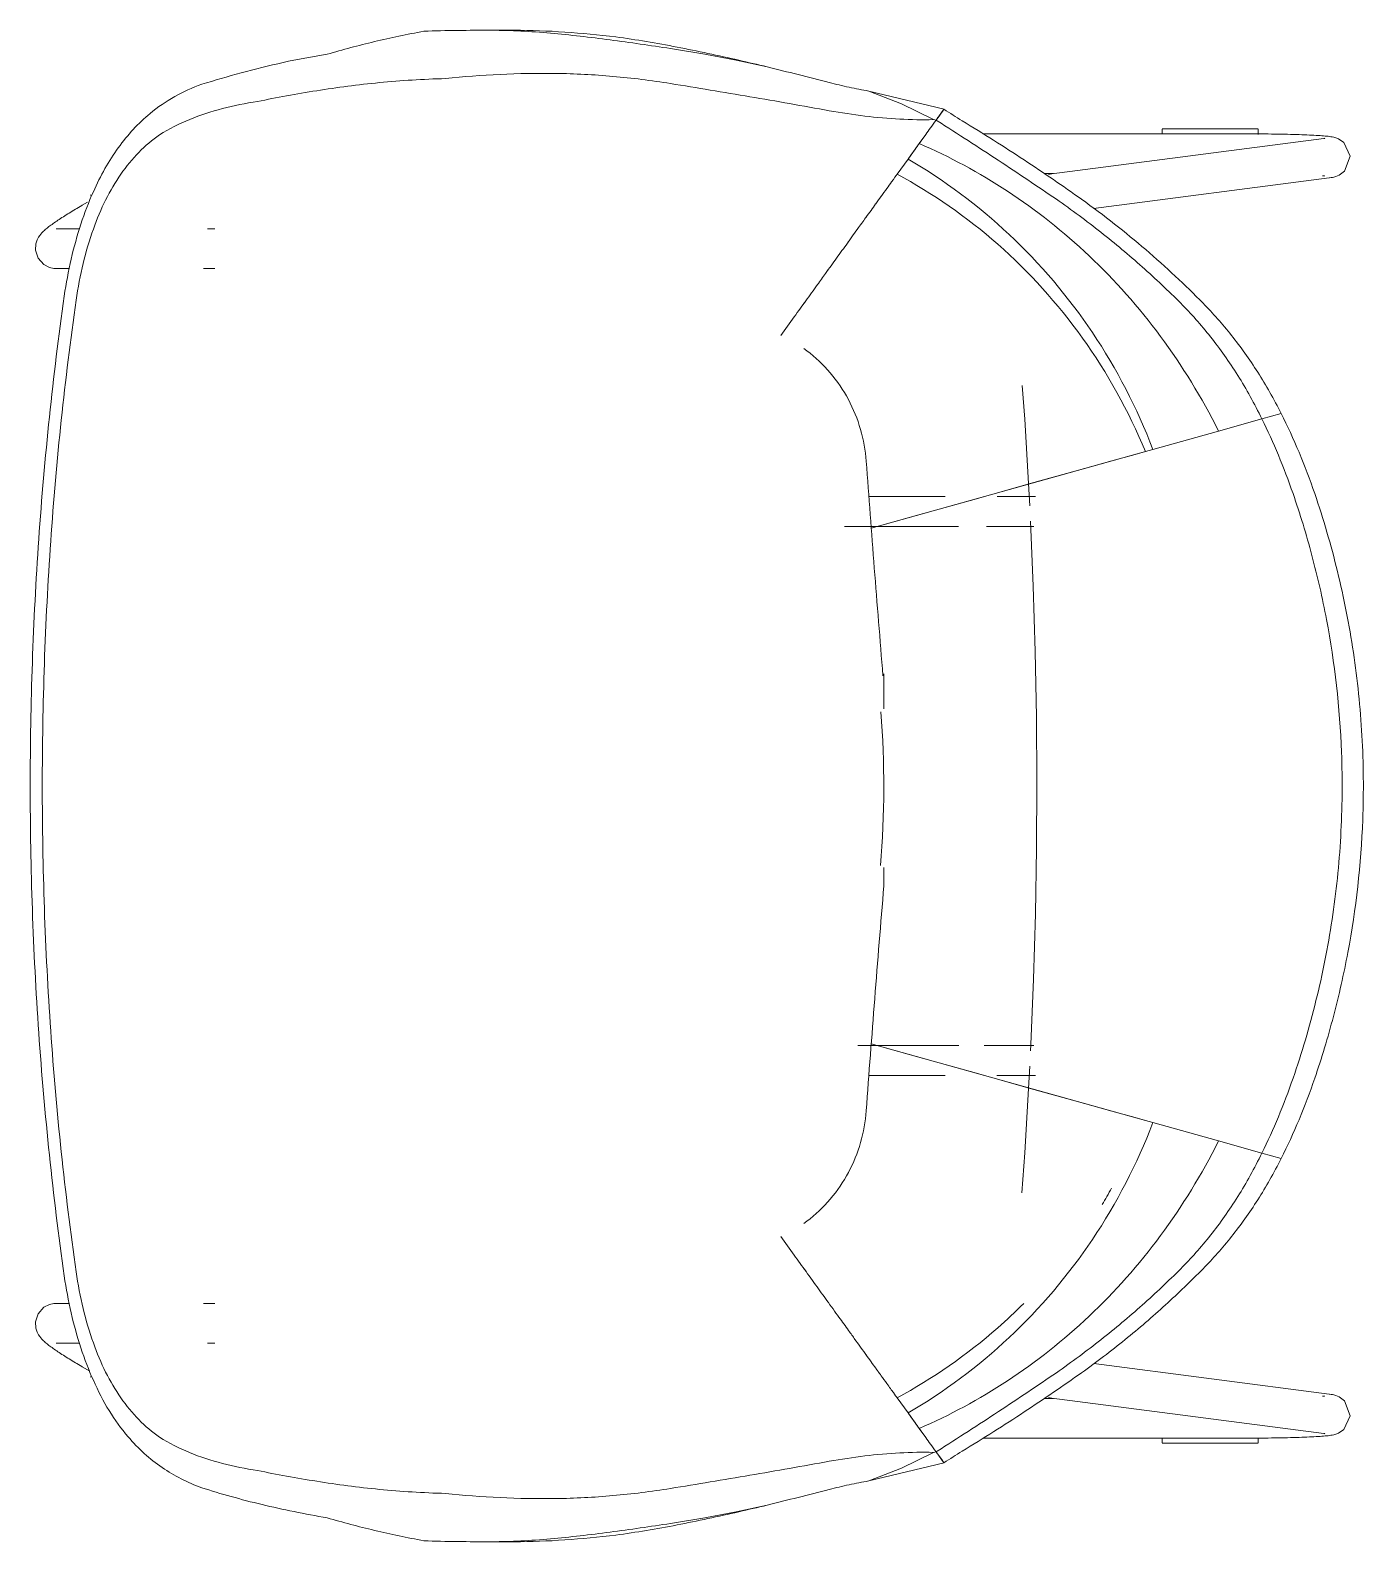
# Model space of a CAD drawing. Header units: millimetres. Extents: x 155927 to 295199, y -4084 to 97293.
# Drawn here: x 201163 to 201699, y 21449 to 22057 of the extents above; entities that cross this region are included whole.
import ezdxf

# ---------------------------------------------------------------- set-up
doc = ezdxf.new("R2010")
doc.units = ezdxf.units.MM
doc.header["$MEASUREMENT"] = 0
doc.layers.add('I-FURN', color=8, linetype='CONTINUOUS', lineweight=9)

msp = doc.modelspace()

# ---------------------------------------------------------------- linework, layer by layer
at = {"layer": 'I-FURN'}
for p, q in [((201354.23, 22056.58), (201345.83, 22056.58)), ((201420.66, 22049.26), (201434.44, 22047.03)), ((201434.44, 22047.03), (201447.05, 22044.56)), ((201447.05, 22044.56), (201459.39, 22041.89)), ((201500.26, 22032.14), (201513.47, 22027.03)), ((201515.42, 22028.49), (201500.26, 22032.14)), ((201513.47, 22027.03), (201526.23, 22020.68)), ((201530.57, 22024.82), (201515.42, 22028.49)), ((201526.23, 22020.68), (201527.28, 22020.44)), ((201527.28, 22020.44), (201530.47, 22024.86)), ((201530.46, 22024.85), (201527.3, 22020.46)), ((201527.3, 22020.46), (201527.71, 22020.19)), ((201530.11, 22024.37), (201527.32, 22020.49)), ((201520.51, 22011.05), (201523.19, 22014.76)), ((201650.61, 22014.98), (201546.02, 22014.98)), ((201683.05, 22013.12), (201573.83, 21998.94)), ((201656.67, 22016.97), (201618.12, 22016.97)), ((201618.12, 22014.97), (201618.12, 22016.9)), ((201650.92, 22014.98), (201650.61, 22014.98)), ((201656.67, 22014.97), (201650.61, 22014.97)), ((201652.33, 22014.98), (201650.92, 22014.98)), ((201653.74, 22014.97), (201652.33, 22014.98)), ((201655.15, 22014.97), (201653.74, 22014.97)), ((201656.54, 22014.96), (201655.15, 22014.97)), ((201657.93, 22014.95), (201656.54, 22014.96)), ((201656.67, 22016.9), (201656.67, 22014.97)), ((201656.67, 22014.97), (201656.67, 22014.7)), ((201659.31, 22014.93), (201657.93, 22014.95)), ((201660.67, 22014.92), (201659.31, 22014.93)), ((201662.02, 22014.9), (201660.67, 22014.92)), ((201663.35, 22014.88), (201662.02, 22014.9)), ((201664.66, 22014.86), (201663.35, 22014.88)), ((201665.95, 22014.84), (201664.66, 22014.86)), ((201667.21, 22014.81), (201665.95, 22014.84)), ((201668.45, 22014.79), (201667.21, 22014.81)), ((201669.66, 22014.76), (201668.45, 22014.79)), ((201670.85, 22014.73), (201669.66, 22014.76)), ((201672, 22014.69), (201670.85, 22014.73)), ((201673.12, 22014.66), (201672, 22014.69)), ((201674.2, 22014.62), (201673.12, 22014.66)), ((201675.25, 22014.58), (201674.2, 22014.62)), ((201676.26, 22014.54), (201675.25, 22014.58)), ((201677.24, 22014.5), (201676.26, 22014.54)), ((201678.17, 22014.46), (201677.24, 22014.5)), ((201679.06, 22014.41), (201678.17, 22014.46)), ((201679.92, 22014.36), (201679.06, 22014.41)), ((201680.73, 22014.31), (201679.92, 22014.36)), ((201681.5, 22014.26), (201680.73, 22014.31)), ((201682.23, 22014.21), (201681.5, 22014.26)), ((201682.91, 22014.16), (201682.23, 22014.21)), ((201683.56, 22014.1), (201682.91, 22014.16)), ((201683.11, 22013.13), (201683.05, 22013.12)), ((201683.3, 22013.15), (201683.11, 22013.13)), ((201683.38, 22013.17), (201683.3, 22013.15)), ((201684.17, 22014.04), (201683.56, 22014.1)), ((201684.75, 22013.97), (201684.17, 22014.04)), ((201685.31, 22013.9), (201684.75, 22013.97)), ((201685.86, 22013.82), (201685.31, 22013.9)), ((201686.42, 22013.72), (201685.86, 22013.82)), ((201687.04, 22013.59), (201686.42, 22013.72)), ((201687.81, 22013.37), (201687.04, 22013.59)), ((201688.97, 22012.91), (201687.81, 22013.37)), ((201516.03, 22004.83), (201517.95, 22007.5)), ((201517.95, 22007.5), (201520.51, 22011.05)), ((201691.07, 22011.46), (201688.97, 22012.91)), ((201693.6, 22005.98), (201691.07, 22011.46)), ((201511.65, 21998.76), (201516.03, 22004.83)), ((201693.6, 22005.98), (201691.35, 21999.99)), ((201570.69, 21998.98), (201574.49, 21998.98)), ((201573.83, 21998.94), (201572.44, 21998.67)), ((201590.46, 21984.97), (201685.11, 21997.25)), ((201682.83, 21998.09), (201682.46, 21998.13)), ((201683.11, 21998.05), (201682.83, 21998.09)), ((201683.3, 21998.03), (201683.11, 21998.05)), ((201685.36, 21997.29), (201685.11, 21997.25)), ((201685.91, 21997.37), (201685.36, 21997.29)), ((201686.47, 21997.47), (201685.91, 21997.37)), ((201687.1, 21997.61), (201686.47, 21997.47)), ((201687.9, 21997.84), (201687.1, 21997.61)), ((201689.12, 21998.35), (201687.9, 21997.84)), ((201691.35, 21999.99), (201689.12, 21998.35)), ((201187.99, 21989.99), (201187.73, 21990.44)), ((201177.95, 21982.4), (201178.54, 21982.77)), ((201178.54, 21982.77), (201179.14, 21983.15)), ((201179.14, 21983.15), (201179.75, 21983.52)), ((201179.75, 21983.52), (201180.37, 21983.9)), ((201180.37, 21983.9), (201180.99, 21984.28)), ((201180.99, 21984.28), (201181.63, 21984.66)), ((201181.63, 21984.66), (201182.26, 21985.03)), ((201182.26, 21985.03), (201182.9, 21985.41)), ((201182.9, 21985.41), (201183.55, 21985.79)), ((201183.55, 21985.79), (201184.19, 21986.17)), ((201184.19, 21986.17), (201184.37, 21986.27)), ((201186.52, 21987.51), (201184.37, 21986.27)), ((201169.51, 21976.49), (201169.87, 21976.78)), ((201169.87, 21976.78), (201170.23, 21977.08)), ((201170.23, 21977.08), (201170.61, 21977.38)), ((201170.61, 21977.38), (201171, 21977.68)), ((201171, 21977.68), (201171.4, 21977.98)), ((201171.4, 21977.98), (201171.82, 21978.29)), ((201171.82, 21978.29), (201172.25, 21978.6)), ((201172.25, 21978.6), (201172.69, 21978.92)), ((201172.69, 21978.92), (201173.16, 21979.24)), ((201173.16, 21979.24), (201173.63, 21979.57)), ((201173.63, 21979.57), (201174.13, 21979.91)), ((201183.33, 21976.87), (201173.87, 21976.87)), ((201174.13, 21979.91), (201174.63, 21980.25)), ((201174.63, 21980.25), (201175.15, 21980.6)), ((201175.15, 21980.6), (201175.69, 21980.95)), ((201175.69, 21980.95), (201176.23, 21981.31)), ((201176.23, 21981.31), (201176.79, 21981.67)), ((201176.79, 21981.67), (201177.36, 21982.03)), ((201177.36, 21982.03), (201177.95, 21982.4)), ((201237.62, 21976.87), (201234.7, 21976.87)), ((201165.59, 21968.26), (201165.74, 21970.82)), ((201165.74, 21970.82), (201166.27, 21972.44)), ((201166.27, 21972.44), (201166.82, 21973.48)), ((201166.82, 21973.48), (201167.3, 21974.19)), ((201167.3, 21974.19), (201167.72, 21974.72)), ((201167.72, 21974.72), (201168.11, 21975.16)), ((201168.11, 21975.16), (201168.47, 21975.53)), ((201168.47, 21975.53), (201168.82, 21975.87)), ((201168.82, 21975.87), (201169.17, 21976.18)), ((201169.17, 21976.18), (201169.51, 21976.49)), ((201166.64, 21964.97), (201165.59, 21968.26)), ((201166.64, 21964.97), (201168.97, 21962.41)), ((201168.97, 21962.41), (201171.26, 21961.26)), ((201171.26, 21961.26), (201172.93, 21960.91)), ((201172.93, 21960.91), (201173.87, 21960.87)), ((201173.87, 21960.87), (201179.22, 21960.87)), ((201233.12, 21960.87), (201237.62, 21960.87)), ((201475.38, 21927.82), (201474.18, 21928.72)), ((201561.91, 21913.91), (201562.9, 21900.37)), ((201562.9, 21900.37), (201564.47, 21874.54)), ((201658.14, 21900.41), (201640.76, 21895.56)), ((201640.76, 21895.56), (201658.14, 21900.41)), ((201658.14, 21900.41), (201662.02, 21901.49)), ((201658.14, 21900.41), (201662.02, 21901.49)), ((201662.02, 21901.49), (201665.89, 21902.57)), ((201662.02, 21901.49), (201665.89, 21902.57)), ((201640.76, 21895.56), (201614.36, 21888.18)), ((201614.36, 21888.18), (201640.76, 21895.56)), ((201501.28, 21856.61), (201611.37, 21887.35)), ((201607.3, 21886.21), (201597.87, 21883.58)), ((201611.37, 21887.35), (201607.3, 21886.21)), ((201614.36, 21888.18), (201611.37, 21887.35)), ((201611.37, 21887.35), (201614.36, 21888.18)), ((201583.56, 21879.58), (201565.1, 21874.43)), ((201597.87, 21883.58), (201583.56, 21879.58)), ((201565.1, 21874.43), (201543.47, 21868.39)), ((201564.47, 21874.54), (201564.95, 21865.51)), ((201530.97, 21869.28), (201500.31, 21869.28)), ((201543.47, 21868.39), (201519.77, 21861.77)), ((201551.8, 21869.28), (201552.66, 21869.28)), ((201567.2, 21869.28), (201552.66, 21869.28)), ((201519.77, 21861.77), (201501.28, 21856.61)), ((201490.56, 21857.28), (201534.15, 21857.28)), ((201535.18, 21857.28), (201534.15, 21857.28)), ((201536.34, 21857.28), (201535.18, 21857.28)), ((201548.66, 21857.28), (201547.6, 21857.28)), ((201549.69, 21857.28), (201548.66, 21857.28)), ((201550.7, 21857.28), (201549.69, 21857.28)), ((201551.69, 21857.28), (201550.7, 21857.28)), ((201552.66, 21857.28), (201551.69, 21857.28)), ((201552.66, 21857.28), (201566.59, 21857.28)), ((201565.25, 21859.41), (201566.34, 21833.29)), ((201566.34, 21833.29), (201567.13, 21807.03)), ((201567.13, 21807.03), (201567.6, 21780.69)), ((201506.32, 21798.02), (201505.97, 21797.26)), ((201567.6, 21780.69), (201567.77, 21754.3)), ((201567.77, 21754.3), (201567.64, 21727.91)), ((201567.64, 21727.91), (201567.19, 21701.57)), ((201567.19, 21701.57), (201566.43, 21675.3)), ((201566.43, 21675.3), (201565.37, 21649.16)), ((201611.37, 21618.58), (201501.28, 21649.32)), ((201501.28, 21649.32), (201519.77, 21644.16)), ((201565.37, 21649.16), (201565.25, 21646.51)), ((201534.15, 21648.65), (201495.91, 21648.65)), ((201519.77, 21644.16), (201543.47, 21637.54)), ((201534.15, 21648.65), (201535.31, 21648.65)), ((201535.31, 21648.65), (201536.47, 21648.65)), ((201546.66, 21648.65), (201547.73, 21648.65)), ((201547.73, 21648.65), (201548.78, 21648.65)), ((201548.78, 21648.65), (201549.81, 21648.65)), ((201549.81, 21648.65), (201550.82, 21648.65)), ((201550.82, 21648.65), (201551.8, 21648.65)), ((201551.8, 21648.65), (201552.66, 21648.65)), ((201566.59, 21648.65), (201552.66, 21648.65)), ((201500.31, 21636.65), (201530.97, 21636.65)), ((201543.47, 21637.54), (201565.1, 21631.5)), ((201552.66, 21636.65), (201551.69, 21636.65)), ((201552.66, 21636.65), (201567.2, 21636.65)), ((201564.47, 21631.39), (201564.95, 21640.42)), ((201562.9, 21605.56), (201564.47, 21631.39)), ((201565.1, 21631.5), (201583.56, 21626.35)), ((201583.56, 21626.35), (201597.87, 21622.35)), ((201597.87, 21622.35), (201607.3, 21619.72)), ((201607.3, 21619.72), (201611.37, 21618.58)), ((201611.37, 21618.58), (201614.36, 21617.74)), ((201614.36, 21617.74), (201611.37, 21618.58)), ((201614.36, 21617.74), (201640.76, 21610.37)), ((201640.76, 21610.37), (201614.36, 21617.74)), ((201640.76, 21610.37), (201658.14, 21605.52)), ((201658.14, 21605.52), (201640.76, 21610.37)), ((201561.73, 21589.56), (201562.9, 21605.56)), ((201662.02, 21604.44), (201658.14, 21605.52)), ((201662.02, 21604.44), (201658.14, 21605.52)), ((201665.89, 21603.35), (201662.02, 21604.44)), ((201665.89, 21603.35), (201662.02, 21604.44)), ((201474.18, 21577.21), (201475.38, 21578.11)), ((201166.64, 21540.96), (201165.59, 21537.66)), ((201166.64, 21540.96), (201168.97, 21543.52)), ((201168.97, 21543.52), (201171.26, 21544.67)), ((201171.26, 21544.67), (201172.93, 21545.01)), ((201172.93, 21545.01), (201173.87, 21545.06)), ((201179.22, 21545.06), (201173.87, 21545.06)), ((201237.62, 21545.06), (201233.12, 21545.06)), ((201165.59, 21537.66), (201165.74, 21535.1)), ((201165.74, 21535.1), (201166.27, 21533.49)), ((201166.27, 21533.49), (201166.82, 21532.45)), ((201166.82, 21532.45), (201167.3, 21531.74)), ((201167.3, 21531.74), (201167.72, 21531.21)), ((201167.72, 21531.21), (201168.11, 21530.77)), ((201168.11, 21530.77), (201168.47, 21530.4)), ((201168.47, 21530.4), (201168.82, 21530.06)), ((201168.82, 21530.06), (201169.17, 21529.75)), ((201169.17, 21529.75), (201169.51, 21529.44)), ((201169.51, 21529.44), (201169.87, 21529.14)), ((201169.87, 21529.14), (201170.23, 21528.85)), ((201170.23, 21528.85), (201170.61, 21528.55)), ((201170.61, 21528.55), (201171, 21528.25)), ((201171, 21528.25), (201171.4, 21527.95)), ((201171.4, 21527.95), (201171.82, 21527.64)), ((201171.82, 21527.64), (201172.25, 21527.33)), ((201172.25, 21527.33), (201172.69, 21527.01)), ((201173.87, 21529.06), (201183.33, 21529.06)), ((201234.7, 21529.06), (201237.62, 21529.06)), ((201172.69, 21527.01), (201173.16, 21526.68)), ((201173.16, 21526.68), (201173.63, 21526.35)), ((201173.63, 21526.35), (201174.13, 21526.02)), ((201174.13, 21526.02), (201174.63, 21525.68)), ((201174.63, 21525.68), (201175.15, 21525.33)), ((201175.15, 21525.33), (201175.69, 21524.98)), ((201175.69, 21524.98), (201176.23, 21524.62)), ((201176.23, 21524.62), (201176.79, 21524.26)), ((201176.79, 21524.26), (201177.36, 21523.9)), ((201177.36, 21523.9), (201177.95, 21523.53)), ((201177.95, 21523.53), (201178.54, 21523.16)), ((201178.54, 21523.16), (201179.14, 21522.78)), ((201179.14, 21522.78), (201179.75, 21522.41)), ((201179.75, 21522.41), (201180.37, 21522.03)), ((201180.37, 21522.03), (201180.99, 21521.65)), ((201180.99, 21521.65), (201181.63, 21521.27)), ((201181.63, 21521.27), (201182.26, 21520.89)), ((201182.26, 21520.89), (201182.9, 21520.52)), ((201182.9, 21520.52), (201183.55, 21520.14)), ((201183.55, 21520.14), (201184.19, 21519.76)), ((201184.19, 21519.76), (201184.37, 21519.66)), ((201184.37, 21519.66), (201187.42, 21517.9)), ((201187.73, 21515.49), (201187.99, 21515.94)), ((201685.11, 21508.68), (201590.59, 21520.94)), ((201516.03, 21501.09), (201511.65, 21507.16)), ((201574.49, 21506.95), (201570.69, 21506.95)), ((201573.83, 21506.98), (201572.44, 21507.26)), ((201573.83, 21506.98), (201683.05, 21492.81)), ((201682.83, 21507.84), (201682.46, 21507.8)), ((201683.11, 21507.87), (201682.83, 21507.84)), ((201683.3, 21507.9), (201683.11, 21507.87)), ((201685.36, 21508.64), (201685.11, 21508.68)), ((201685.91, 21508.56), (201685.36, 21508.64)), ((201686.47, 21508.46), (201685.91, 21508.56)), ((201687.1, 21508.32), (201686.47, 21508.46)), ((201687.9, 21508.09), (201687.1, 21508.32)), ((201689.12, 21507.58), (201687.9, 21508.09)), ((201691.35, 21505.93), (201689.12, 21507.58)), ((201693.6, 21499.95), (201691.35, 21505.93)), ((201517.95, 21498.43), (201516.03, 21501.09)), ((201520.51, 21494.88), (201517.95, 21498.43)), ((201693.6, 21499.95), (201691.07, 21494.47)), ((201523.19, 21491.17), (201520.51, 21494.88)), ((201546.02, 21490.95), (201650.61, 21490.95)), ((201618.12, 21489.03), (201618.12, 21490.96)), ((201650.61, 21490.96), (201656.67, 21490.96)), ((201650.92, 21490.95), (201650.61, 21490.95)), ((201652.33, 21490.95), (201650.92, 21490.95)), ((201653.74, 21490.96), (201652.33, 21490.95)), ((201655.15, 21490.96), (201653.74, 21490.96)), ((201656.54, 21490.97), (201655.15, 21490.96)), ((201657.93, 21490.98), (201656.54, 21490.97)), ((201656.67, 21490.96), (201656.67, 21489.03)), ((201659.31, 21490.99), (201657.93, 21490.98)), ((201660.67, 21491.01), (201659.31, 21490.99)), ((201662.02, 21491.03), (201660.67, 21491.01)), ((201663.35, 21491.05), (201662.02, 21491.03)), ((201664.66, 21491.07), (201663.35, 21491.05)), ((201665.95, 21491.09), (201664.66, 21491.07)), ((201667.21, 21491.12), (201665.95, 21491.09)), ((201668.45, 21491.14), (201667.21, 21491.12)), ((201669.66, 21491.17), (201668.45, 21491.14)), ((201670.85, 21491.2), (201669.66, 21491.17)), ((201672, 21491.24), (201670.85, 21491.2)), ((201673.12, 21491.27), (201672, 21491.24)), ((201674.2, 21491.31), (201673.12, 21491.27)), ((201675.25, 21491.35), (201674.2, 21491.31)), ((201676.26, 21491.39), (201675.25, 21491.35)), ((201677.24, 21491.43), (201676.26, 21491.39)), ((201678.17, 21491.47), (201677.24, 21491.43)), ((201679.06, 21491.52), (201678.17, 21491.47)), ((201679.92, 21491.57), (201679.06, 21491.52)), ((201680.73, 21491.61), (201679.92, 21491.57)), ((201681.5, 21491.67), (201680.73, 21491.61)), ((201682.23, 21491.72), (201681.5, 21491.67)), ((201682.91, 21491.77), (201682.23, 21491.72)), ((201683.56, 21491.83), (201682.91, 21491.77)), ((201683.11, 21492.8), (201683.05, 21492.81)), ((201683.3, 21492.77), (201683.11, 21492.8)), ((201683.38, 21492.76), (201683.3, 21492.77)), ((201684.17, 21491.89), (201683.56, 21491.83)), ((201684.75, 21491.96), (201684.17, 21491.89)), ((201685.31, 21492.03), (201684.75, 21491.96)), ((201685.86, 21492.11), (201685.31, 21492.03)), ((201686.42, 21492.21), (201685.86, 21492.11)), ((201687.04, 21492.34), (201686.42, 21492.21)), ((201687.81, 21492.56), (201687.04, 21492.34)), ((201688.97, 21493.02), (201687.81, 21492.56)), ((201691.07, 21494.47), (201688.97, 21493.02)), ((201526.23, 21485.25), (201513.47, 21478.9)), ((201526.23, 21485.25), (201527.28, 21485.49)), ((201530.47, 21481.07), (201527.28, 21485.49)), ((201527.71, 21485.74), (201527.3, 21485.47)), ((201527.3, 21485.47), (201530.46, 21481.08)), ((201527.32, 21485.44), (201530.46, 21481.08)), ((201618.12, 21488.96), (201656.67, 21488.96)), ((201513.47, 21478.9), (201500.26, 21473.79)), ((201515.42, 21477.44), (201530.57, 21481.11)), ((201500.26, 21473.79), (201515.42, 21477.44)), ((201447.05, 21461.37), (201434.44, 21458.9)), ((201459.39, 21464.04), (201447.05, 21461.37)), ((201434.44, 21458.9), (201420.66, 21456.67)), ((201345.83, 21449.35), (201354.23, 21449.35))]:
    msp.add_line(p, q, dxfattribs=at)
msp.add_arc((201130.14, 21752.96), 376.15, 355.12594, 4.53659, dxfattribs=at)
for centre, major_axis, ratio, start_param, end_param in [((199644.78, 17799.78), (-5989.81, 0), 0.743145, 4.404602, 4.406583), ((200218.09, 16882.02), (0, 5312.57), 0.981627, 6.037909, 6.042851), ((201913.15, 22350.67), (-581.97, 0), 0.743145, 0.853184, 0.869724), ((201913.15, 21155.26), (-581.97, 0), 0.743145, 5.413461, 5.430001), ((200218.09, 26623.91), (0, 5312.57), 0.981627, 3.381927, 3.386869), ((199644.78, 25706.15), (-5989.81, 0), 0.743145, 1.876602, 1.878583)]:
    msp.add_ellipse(centre, major_axis=major_axis, ratio=ratio, start_param=start_param, end_param=end_param, dxfattribs=at)
for points in [[(201321.57, 22056.19), (201314.86, 22054.93), (201301.66, 22052.15), (201288.98, 22048.79), (201282.79, 22046.97)], [(201321.57, 22056.19), (201326.04, 22056.35), (201335.05, 22056.56), (201344.23, 22056.59), (201348.87, 22056.58)], [(201357.8, 22056.58), (201354.83, 22056.59), (201351.85, 22056.58), (201348.87, 22056.57)], [(201348.87, 22056.58), (201356.64, 22056.55), (201372.33, 22055.67), (201396.32, 22052.84), (201412.51, 22050.46), (201420.66, 22049.26)], [(201398.65, 22053.91), (201391.8, 22054.74), (201378.14, 22056.05), (201364.57, 22056.56), (201357.8, 22056.58)], [(201448.08, 22044.56), (201439.78, 22046.45), (201423.24, 22050.02), (201406.82, 22052.81), (201398.65, 22053.91)], [(201282.79, 22046.97), (201276.74, 22046), (201264.92, 22043.81), (201248.1, 22039.51), (201237.49, 22036.47), (201232.35, 22034.86)], [(201330.31, 22037.18), (201337.49, 22037.95), (201352.07, 22039.03), (201374.55, 22039.51), (201397.48, 22038.36), (201412.92, 22036.42), (201420.66, 22035.17)], [(201254.78, 22027.96), (201262.44, 22029.58), (201278.3, 22032.43), (201303.55, 22035.86), (201321.26, 22036.91), (201330.31, 22037.18)], [(201420.66, 22035.17), (201431.3, 22033.46), (201452.57, 22029.94), (201473.8, 22026.19), (201484.41, 22024.27)], [(201500.26, 22032.14), (201497.63, 22032.61), (201492.36, 22033.65), (201487.06, 22034.9), (201484.41, 22035.58)], [(201215.37, 22014.59), (201219.27, 22016.97), (201227.38, 22021.13), (201240.59, 22025.34), (201249.95, 22027.26), (201254.78, 22027.96)], [(201484.41, 22024.27), (201489.19, 22023.4), (201498.71, 22021.98), (201512.76, 22020.72), (201521.8, 22020.58), (201526.23, 22020.68)], [(201527.28, 22020.44), (201525.68, 22018.22), (201524.32, 22016.33), (201523.19, 22014.77)], [(201527.32, 22020.49), (201528.08, 22021.55), (201529.05, 22022.88), (201530.12, 22024.37)], [(201527.71, 22020.19), (201536.11, 22014.89), (201552.5, 22004.29), (201568.05, 21993.83), (201575.61, 21988.69)], [(201585.73, 21988.69), (201578.32, 21993.94), (201562.92, 22004.52), (201546.34, 22015.01), (201537.76, 22020.19)], [(201188.84, 21976.71), (201190.3, 21980.82), (201193.58, 21988.6), (201199.69, 21999), (201206.94, 22007.81), (201212.43, 22012.52), (201215.37, 22014.59)], [(201523.19, 22014.76), (201522.06, 22013.2), (201521.17, 22011.96), (201520.51, 22011.05)], [(201517.95, 22007.5), (201517.2, 22006.46), (201516.56, 22005.57), (201516.03, 22004.83)], [(201520.51, 22011.05), (201519.55, 22009.72), (201518.7, 22008.53), (201517.95, 22007.5)], [(201640.76, 21895.56), (201627.24, 21922.63), (201591.52, 21970.25), (201544.83, 22000.59), (201520.51, 22011.05)], [(201614.36, 21888.18), (201608.01, 21904.85), (201591.64, 21936.37), (201557.83, 21976.1), (201530.49, 21996.42), (201516.03, 22004.83)], [(201505.13, 21989.72), (201506.86, 21992.12), (201509.75, 21996.12), (201511.23, 21998.19), (201511.65, 21998.76)], [(201611.37, 21887.35), (201604.61, 21903.65), (201587.54, 21934.27), (201553.19, 21972.17), (201525.94, 21991.07), (201511.65, 21998.76)], [(201188.84, 21991.72), (201186.99, 21987.55), (201183.67, 21978.88), (201179.72, 21964.76), (201177.89, 21954.88), (201177.17, 21949.8)], [(201505.25, 21989.89), (201504.57, 21988.95), (201503.85, 21987.94), (201503.08, 21986.88)], [(201499.15, 21981.43), (201500.55, 21983.38), (201501.82, 21985.14), (201503.03, 21986.81)], [(201575.61, 21988.69), (201581.77, 21984.39), (201593.68, 21975.56), (201610.3, 21961.6), (201620.59, 21951.88), (201625.54, 21946.91)], [(201634.52, 21946.91), (201627.29, 21954.31), (201611.94, 21968.68), (201594.77, 21982.17), (201585.73, 21988.69)], [(201181.92, 21948.19), (201182.65, 21953.25), (201184.53, 21963.06), (201187.26, 21972.26), (201188.84, 21976.71)], [(201491.81, 21971.26), (201493.32, 21973.35), (201494.79, 21975.39), (201496.19, 21977.32)], [(201499.39, 21981.76), (201498.36, 21980.34), (201497.29, 21978.85), (201496.17, 21977.3)], [(201492.18, 21971.77), (201490.79, 21969.83), (201489.34, 21967.83), (201487.86, 21965.77)], [(201483.46, 21959.68), (201484.96, 21961.76), (201486.43, 21963.79), (201487.86, 21965.78)], [(201625.54, 21946.91), (201629.71, 21942.76), (201637.69, 21933.76), (201648.74, 21918.25), (201655.14, 21906.56), (201658.14, 21900.41)], [(201665.89, 21902.57), (201662.96, 21908.4), (201656.72, 21919.49), (201646.08, 21934.29), (201638.48, 21942.91), (201634.52, 21946.91)], [(201464.94, 21933.99), (201466.75, 21936.51), (201468.55, 21939), (201470.32, 21941.45)], [(201499.23, 21883.47), (201498.91, 21887.8), (201497.37, 21896.39), (201492.47, 21908.46), (201485.15, 21919.23), (201478.83, 21925.2), (201475.38, 21927.82)], [(201670.66, 21870.41), (201668.83, 21875.7), (201664.9, 21886.01), (201660.47, 21895.72), (201658.14, 21900.41)], [(201665.89, 21902.57), (201668.42, 21897.58), (201673.2, 21887.19), (201677.41, 21876.1), (201679.37, 21870.41)], [(201505.97, 21797.26), (201504.78, 21811.72), (201502.46, 21840.55), (201500.28, 21869.2), (201499.23, 21883.47)], [(201506.32, 21784.01), (201506.32, 21788.68), (201506.32, 21793.35), (201506.32, 21798.02)], [(201506.32, 21712.88), (201506.32, 21715.34), (201506.32, 21717.81), (201506.32, 21720.27)], [(201499.23, 21622.46), (201500.33, 21637.43), (201502.62, 21667.47), (201505.06, 21697.71), (201506.32, 21712.88)], [(201658.14, 21605.52), (201660.47, 21610.21), (201664.9, 21619.92), (201668.83, 21630.23), (201670.66, 21635.52)], [(201679.37, 21635.52), (201677.41, 21629.82), (201673.2, 21618.74), (201668.42, 21608.35), (201665.89, 21603.35)], [(201475.38, 21578.11), (201478.84, 21580.73), (201485.17, 21586.71), (201492.48, 21597.49), (201497.38, 21609.56), (201498.91, 21618.13), (201499.23, 21622.46)], [(201516.03, 21501.09), (201530.49, 21509.51), (201557.83, 21529.83), (201591.64, 21569.55), (201608.01, 21601.08), (201614.36, 21617.74)], [(201520.51, 21494.88), (201544.83, 21505.34), (201591.52, 21535.68), (201627.24, 21583.3), (201640.76, 21610.37)], [(201658.14, 21605.52), (201655.14, 21599.37), (201648.74, 21587.68), (201637.69, 21572.16), (201629.71, 21563.17), (201625.54, 21559.02)], [(201634.52, 21559.02), (201638.48, 21563.02), (201646.08, 21571.64), (201656.72, 21586.43), (201662.96, 21597.52), (201665.89, 21603.35)], [(201593.98, 21584.79), (201595.33, 21586.95), (201596.58, 21589.17), (201597.78, 21591.43)], [(201470.32, 21564.47), (201468.55, 21566.93), (201466.75, 21569.42), (201464.94, 21571.93)], [(201475.08, 21557.88), (201473.51, 21560.05), (201471.9, 21562.27), (201470.29, 21564.51)], [(201181.92, 21557.74), (201182.65, 21552.68), (201184.53, 21542.87), (201187.26, 21533.67), (201188.84, 21529.22)], [(201479.5, 21551.74), (201477.83, 21554.05), (201476.15, 21556.39), (201474.42, 21558.79)], [(201625.54, 21559.02), (201620.59, 21554.05), (201610.29, 21544.32), (201593.7, 21530.39), (201581.78, 21521.55), (201575.61, 21517.24)], [(201585.73, 21517.24), (201591.74, 21521.56), (201603.38, 21530.42), (201619.57, 21544.36), (201629.66, 21554.06), (201634.52, 21559.02)], [(201188.84, 21514.21), (201186.99, 21518.38), (201183.67, 21527.04), (201179.72, 21541.17), (201177.89, 21551.05), (201177.17, 21556.13)], [(201483.98, 21545.54), (201482.51, 21547.56), (201481.03, 21549.62), (201479.52, 21551.71)], [(201488.28, 21539.57), (201486.72, 21541.73), (201485.1, 21543.98), (201483.46, 21546.25)], [(201492.18, 21534.16), (201490.92, 21535.91), (201489.61, 21537.73), (201488.27, 21539.58)], [(201494.45, 21531.02), (201493.59, 21532.21), (201492.71, 21533.42), (201491.81, 21534.67)], [(201188.84, 21529.22), (201190.3, 21525.1), (201193.58, 21517.33), (201199.69, 21506.93), (201206.94, 21498.12), (201212.43, 21493.41), (201215.37, 21491.34)], [(201499.39, 21524.17), (201497.85, 21526.31), (201496.19, 21528.6), (201494.44, 21531.02)], [(201503.07, 21519.05), (201501.87, 21520.73), (201500.55, 21522.56), (201499.15, 21524.5)], [(201575.61, 21517.24), (201568.06, 21512.1), (201552.53, 21501.65), (201536.12, 21491.04), (201527.71, 21485.74)], [(201537.76, 21485.74), (201546.39, 21490.94), (201563, 21501.47), (201578.36, 21512.02), (201585.73, 21517.24)], [(201517.95, 21498.43), (201517.2, 21499.47), (201516.56, 21500.35), (201516.03, 21501.09)], [(201520.51, 21494.88), (201519.55, 21496.21), (201518.7, 21497.39), (201517.95, 21498.43)], [(201215.37, 21491.34), (201219.24, 21488.97), (201227.33, 21484.82), (201240.57, 21480.59), (201249.94, 21478.67), (201254.78, 21477.97)], [(201523.19, 21491.17), (201522.06, 21492.73), (201521.17, 21493.97), (201520.51, 21494.88)], [(201527.28, 21485.49), (201525.68, 21487.71), (201524.32, 21489.6), (201523.19, 21491.16)], [(201484.41, 21481.66), (201489.19, 21482.53), (201498.71, 21483.95), (201512.76, 21485.21), (201521.8, 21485.35), (201526.23, 21485.25)], [(201527.32, 21485.44), (201528.16, 21484.27), (201529.21, 21482.82), (201530.46, 21481.08)], [(201420.66, 21470.76), (201431.3, 21472.47), (201452.57, 21475.99), (201473.8, 21479.74), (201484.41, 21481.66)], [(201254.78, 21477.97), (201262.44, 21476.35), (201278.3, 21473.5), (201303.55, 21470.07), (201321.26, 21469.02), (201330.31, 21468.74)], [(201500.26, 21473.79), (201497.63, 21473.32), (201492.36, 21472.28), (201487.06, 21471.03), (201484.41, 21470.35)], [(201282.79, 21458.95), (201273.74, 21460.49), (201256.25, 21464.04), (201240.08, 21468.56), (201232.35, 21471.07)], [(201330.31, 21468.74), (201337.49, 21467.98), (201352.07, 21466.9), (201374.55, 21466.42), (201397.48, 21467.57), (201412.92, 21469.51), (201420.66, 21470.76)], [(201398.65, 21452.02), (201406.82, 21453.12), (201423.24, 21455.9), (201439.78, 21459.48), (201448.08, 21461.37)], [(201321.57, 21449.74), (201314.87, 21450.99), (201301.69, 21453.78), (201289, 21457.13), (201282.79, 21458.95)], [(201420.66, 21456.67), (201412.51, 21455.47), (201396.32, 21453.09), (201372.33, 21450.26), (201356.64, 21449.38), (201348.87, 21449.35)], [(201348.87, 21449.35), (201344.23, 21449.34), (201335.05, 21449.37), (201326.04, 21449.58), (201321.57, 21449.74)], [(201348.87, 21449.36), (201351.85, 21449.34), (201354.83, 21449.34), (201357.8, 21449.35)], [(201357.8, 21449.35), (201364.57, 21449.37), (201378.14, 21449.87), (201391.8, 21451.19), (201398.65, 21452.02)]]:
    msp.add_open_spline(points, degree=3, dxfattribs=at)
for points, knots in [([(201232.35, 22034.86), (201228.57, 22033.53), (201221.35, 22030.24), (201209.76, 22022.29), (201200.49, 22012.31), (201193.36, 22001.15), (201190.27, 21994.97), (201188.84, 21991.72)], [0, 0, 0, 0, 0.2, 0.4, 0.7, 0.85, 1, 1, 1, 1]), ([(201483.98, 21960.4), (201483.62, 21959.9), (201482.18, 21957.91), (201480.68, 21955.82), (201479.54, 21954.24), (201479.51, 21954.2)], [0.71428571, 0.71428571, 0.71428571, 0.71428571, 0.73214286, 0.78571429, 0.78716796, 0.78716796, 0.78716796, 0.78716796]), ([(201474.42, 21947.14), (201475.97, 21949.29), (201477.67, 21951.65), (201479.34, 21953.96), (201479.5, 21954.19)], [-0.85714286, -0.85714286, -0.85714286, -0.85714286, -0.78571429, -0.77790979, -0.77790979, -0.77790979, -0.77790979]), ([(201177.17, 21556.13), (201174.89, 21572.24), (201170.9, 21604.64), (201165.2, 21670.19), (201162.35, 21752.97), (201165.2, 21835.74), (201170.9, 21901.31), (201174.89, 21933.69), (201177.17, 21949.8)], [-1, -1, -1, -1, -0.875, -0.75, -0.5, -0.25, -0.125, 0, 0, 0, 0]), ([(201181.92, 21948.19), (201179.65, 21932.22), (201175.68, 21900.1), (201170.02, 21835.07), (201167.19, 21752.97), (201170.02, 21670.86), (201175.68, 21605.84), (201179.65, 21573.72), (201181.92, 21557.74)], [-1, -1, -1, -1, -0.875, -0.75, -0.5, -0.25, -0.125, 0, 0, 0, 0]), ([(201475.08, 21948.06), (201474.32, 21947), (201472.75, 21944.82), (201471.14, 21942.59), (201470.31, 21941.44)], [0.85714286, 0.85714286, 0.85714286, 0.85714286, 0.89285714, 0.93070121, 0.93070121, 0.93070121, 0.93070121]), ([(201670.66, 21635.52), (201674.18, 21645.67), (201680.32, 21666.49), (201686.85, 21699.12), (201690.33, 21732.65), (201690.72, 21773.31), (201686.38, 21811.34), (201678.52, 21845.73), (201673.48, 21862.29), (201670.66, 21870.41)], [-1, -1, -1, -1, -0.861111, -0.722222, -0.583333, -0.444444, -0.222222, -0.111111, 0, 0, 0, 0]), ([(201679.37, 21870.41), (201682.85, 21860.26), (201688.93, 21839.43), (201695.39, 21806.8), (201698.85, 21773.28), (201699.23, 21732.64), (201694.94, 21694.61), (201687.15, 21660.22), (201682.16, 21643.65), (201679.37, 21635.52)], [-1, -1, -1, -1, -0.861111, -0.722222, -0.583333, -0.444444, -0.222222, -0.111111, 0, 0, 0, 0]), ([(201511.65, 21507.16), (201525.94, 21514.86), (201543.43, 21526.98), (201559.12, 21541.72), (201562.49, 21545.1)], [0, 0, 0, 0, 0.3333333, 0.4277365, 0.4277365, 0.4277365, 0.4277365]), ([(201505.25, 21516.04), (201504.83, 21516.62), (201504.13, 21517.6), (201503.37, 21518.64), (201503.08, 21519.05)], [-0.71428571, -0.71428571, -0.71428571, -0.71428571, -0.67857143, -0.65678994, -0.65678994, -0.65678994, -0.65678994]), ([(201511.65, 21507.16), (201511.34, 21507.6), (201510.35, 21508.96), (201507.97, 21512.26), (201505.99, 21515.01), (201505.13, 21516.2)], [-1, -1, -1, -1, -0.8928571, -0.7857143, -0.7142857, -0.7142857, -0.7142857, -0.7142857]), ([(201232.35, 21471.07), (201229.52, 21472.07), (201224.04, 21474.42), (201213.75, 21480.52), (201203.86, 21489.46), (201194.96, 21501.78), (201190.75, 21509.88), (201188.84, 21514.21)], [-1, -1, -1, -1, -0.85, -0.7, -0.4, -0.2, 0, 0, 0, 0])]:
    msp.add_open_spline(points, degree=3, knots=knots, dxfattribs=at)

doc.saveas('drawing.dxf')
